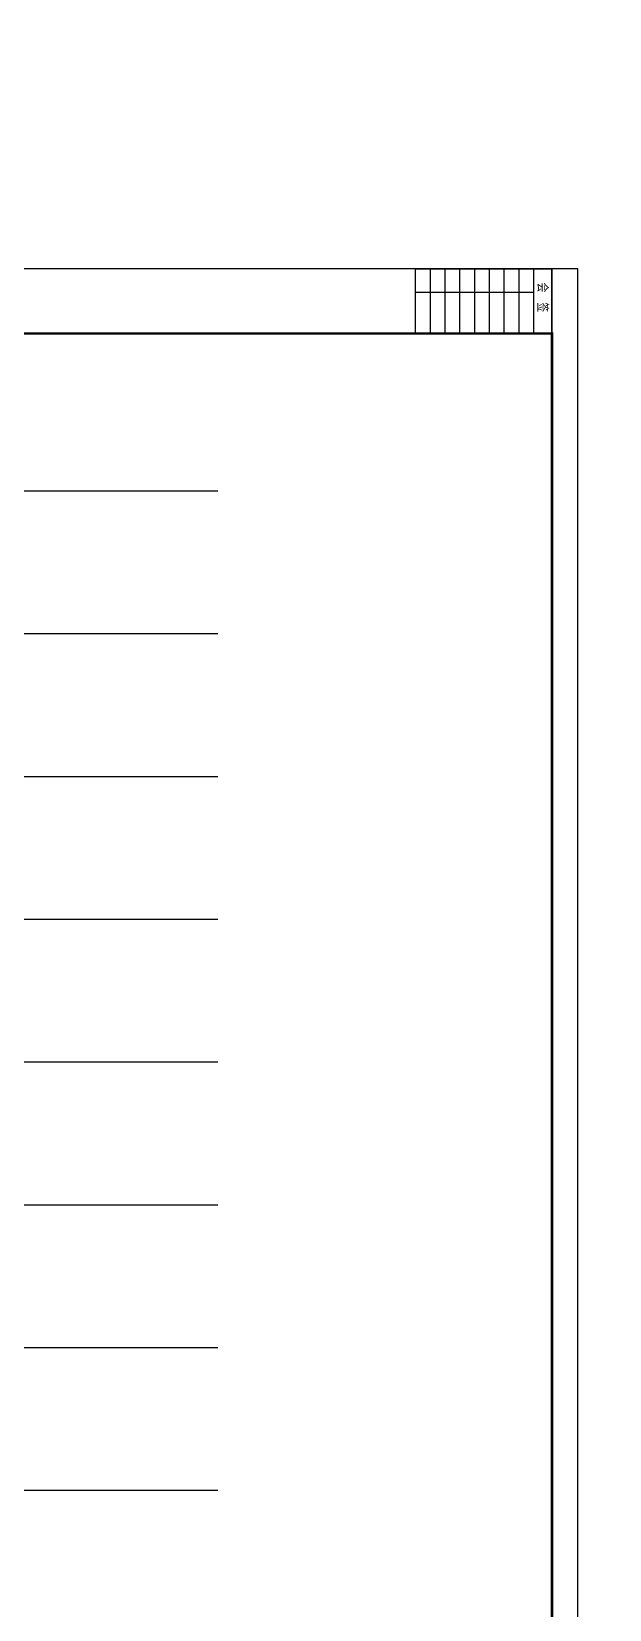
# Model space of a CAD drawing. Extents: x 2166032 to 5302137, y 581493 to 2416206.
# Drawn here: x 2841915 to 2864211, y 858945 to 919866 of the extents above; entities that cross this region are included whole.
import ezdxf

# ---------------------------------------------------------------- set-up
doc = ezdxf.new("R2010")
doc.units = 0
doc.header["$LTSCALE"] = 1000
doc.header["$MEASUREMENT"] = 0
for name, color, linetype in [('PUB_TITLE', 137, 'Continuous'), ('TEL_TITLE', 7, 'Continuous'), ('电气标注', 2, 'Continuous')]:
    doc.layers.add(name, color=color, linetype=linetype)
doc.styles.add('TSSD_REIN', font='tssdeng.shx', dxfattribs={"width": 0.7, "bigfont": 'tssdchn.shx'})

# ---------------------------------------------------------------- blocks, each defined once
blk = doc.blocks.new('$会签栏$00000001')
at = {"layer": 'PUB_TITLE'}
for p, q in [((-52.6, 0), (-52.6, 25)), ((-46.9, 0), (-46.9, 25)), ((-41.2, 0), (-41.2, 25)), ((-35.5, 0), (-35.5, 25)), ((-29.8, 0), (-29.8, 25)), ((-24.1, 0), (-24.1, 25)), ((-18.4, 0), (-18.4, 25)), ((-12.7, 0), (-12.7, 25)), ((-7, 0), (-7, 25)), ((0, 0), (0, 25)), ((-52.6, 16), (-7, 16))]:
    blk.add_line(p, q, dxfattribs=at)
blk.add_lwpolyline([(0, 25), (0, 0), (-52.6, 0), (-52.6, 25)], close=True, dxfattribs=at)
at = {"layer": 'PUB_TITLE', "color": 0, "style": 'TSSD_REIN', "width": 0.75}
blk.add_text('会  签', height=4.219, rotation=270, dxfattribs=at).set_placement((-5.71, 19.67))

msp = doc.modelspace()

# ---------------------------------------------------------------- linework, layer by layer
msp.add_circle((2604640.5, 1020101.3), 438608.5)
at = {"layer": 'TEL_TITLE'}
msp.add_lwpolyline([(2803593.2, 805607.2), (2862993.2, 805607.2), (2862993.2, 910707.2), (2803593.2, 910707.2)], close=True, dxfattribs=at)
at = {"layer": 'TEL_TITLE', "const_width": 100}
msp.add_lwpolyline([(2804593.2, 806607.2), (2861993.2, 806607.2), (2861993.2, 908207.2), (2804593.2, 908207.2)], close=True, dxfattribs=at)
at = {"layer": '电气标注', "linetype": 'ByBlock', "ltscale": 0.5}
for p, q in [((2807226.3, 902134.7), (2849099.8, 902134.7)), ((2807226.3, 896622.2), (2849099.8, 896622.2)), ((2807226.3, 891109.6), (2849099.8, 891109.6)), ((2807226.3, 891109.6), (2849099.8, 891109.6)), ((2807226.3, 891109.6), (2849099.8, 891109.6)), ((2807226.3, 885597.1), (2849099.8, 885597.1)), ((2807226.3, 880084.5), (2849099.8, 880084.5)), ((2807226.3, 874572), (2849099.8, 874572)), ((2807226.3, 869059.4), (2849099.8, 869059.4)), ((2807226.3, 863546.9), (2849099.8, 863546.9))]:
    msp.add_line(p, q, dxfattribs=at)

# ---------------------------------------------------------------- block references
at = {"layer": 'PUB_TITLE', "xscale": 100, "yscale": 100, "zscale": 100}
msp.add_blockref('$会签栏$00000001', (2861993.2, 908207.2), dxfattribs=at)

doc.saveas('drawing.dxf')
